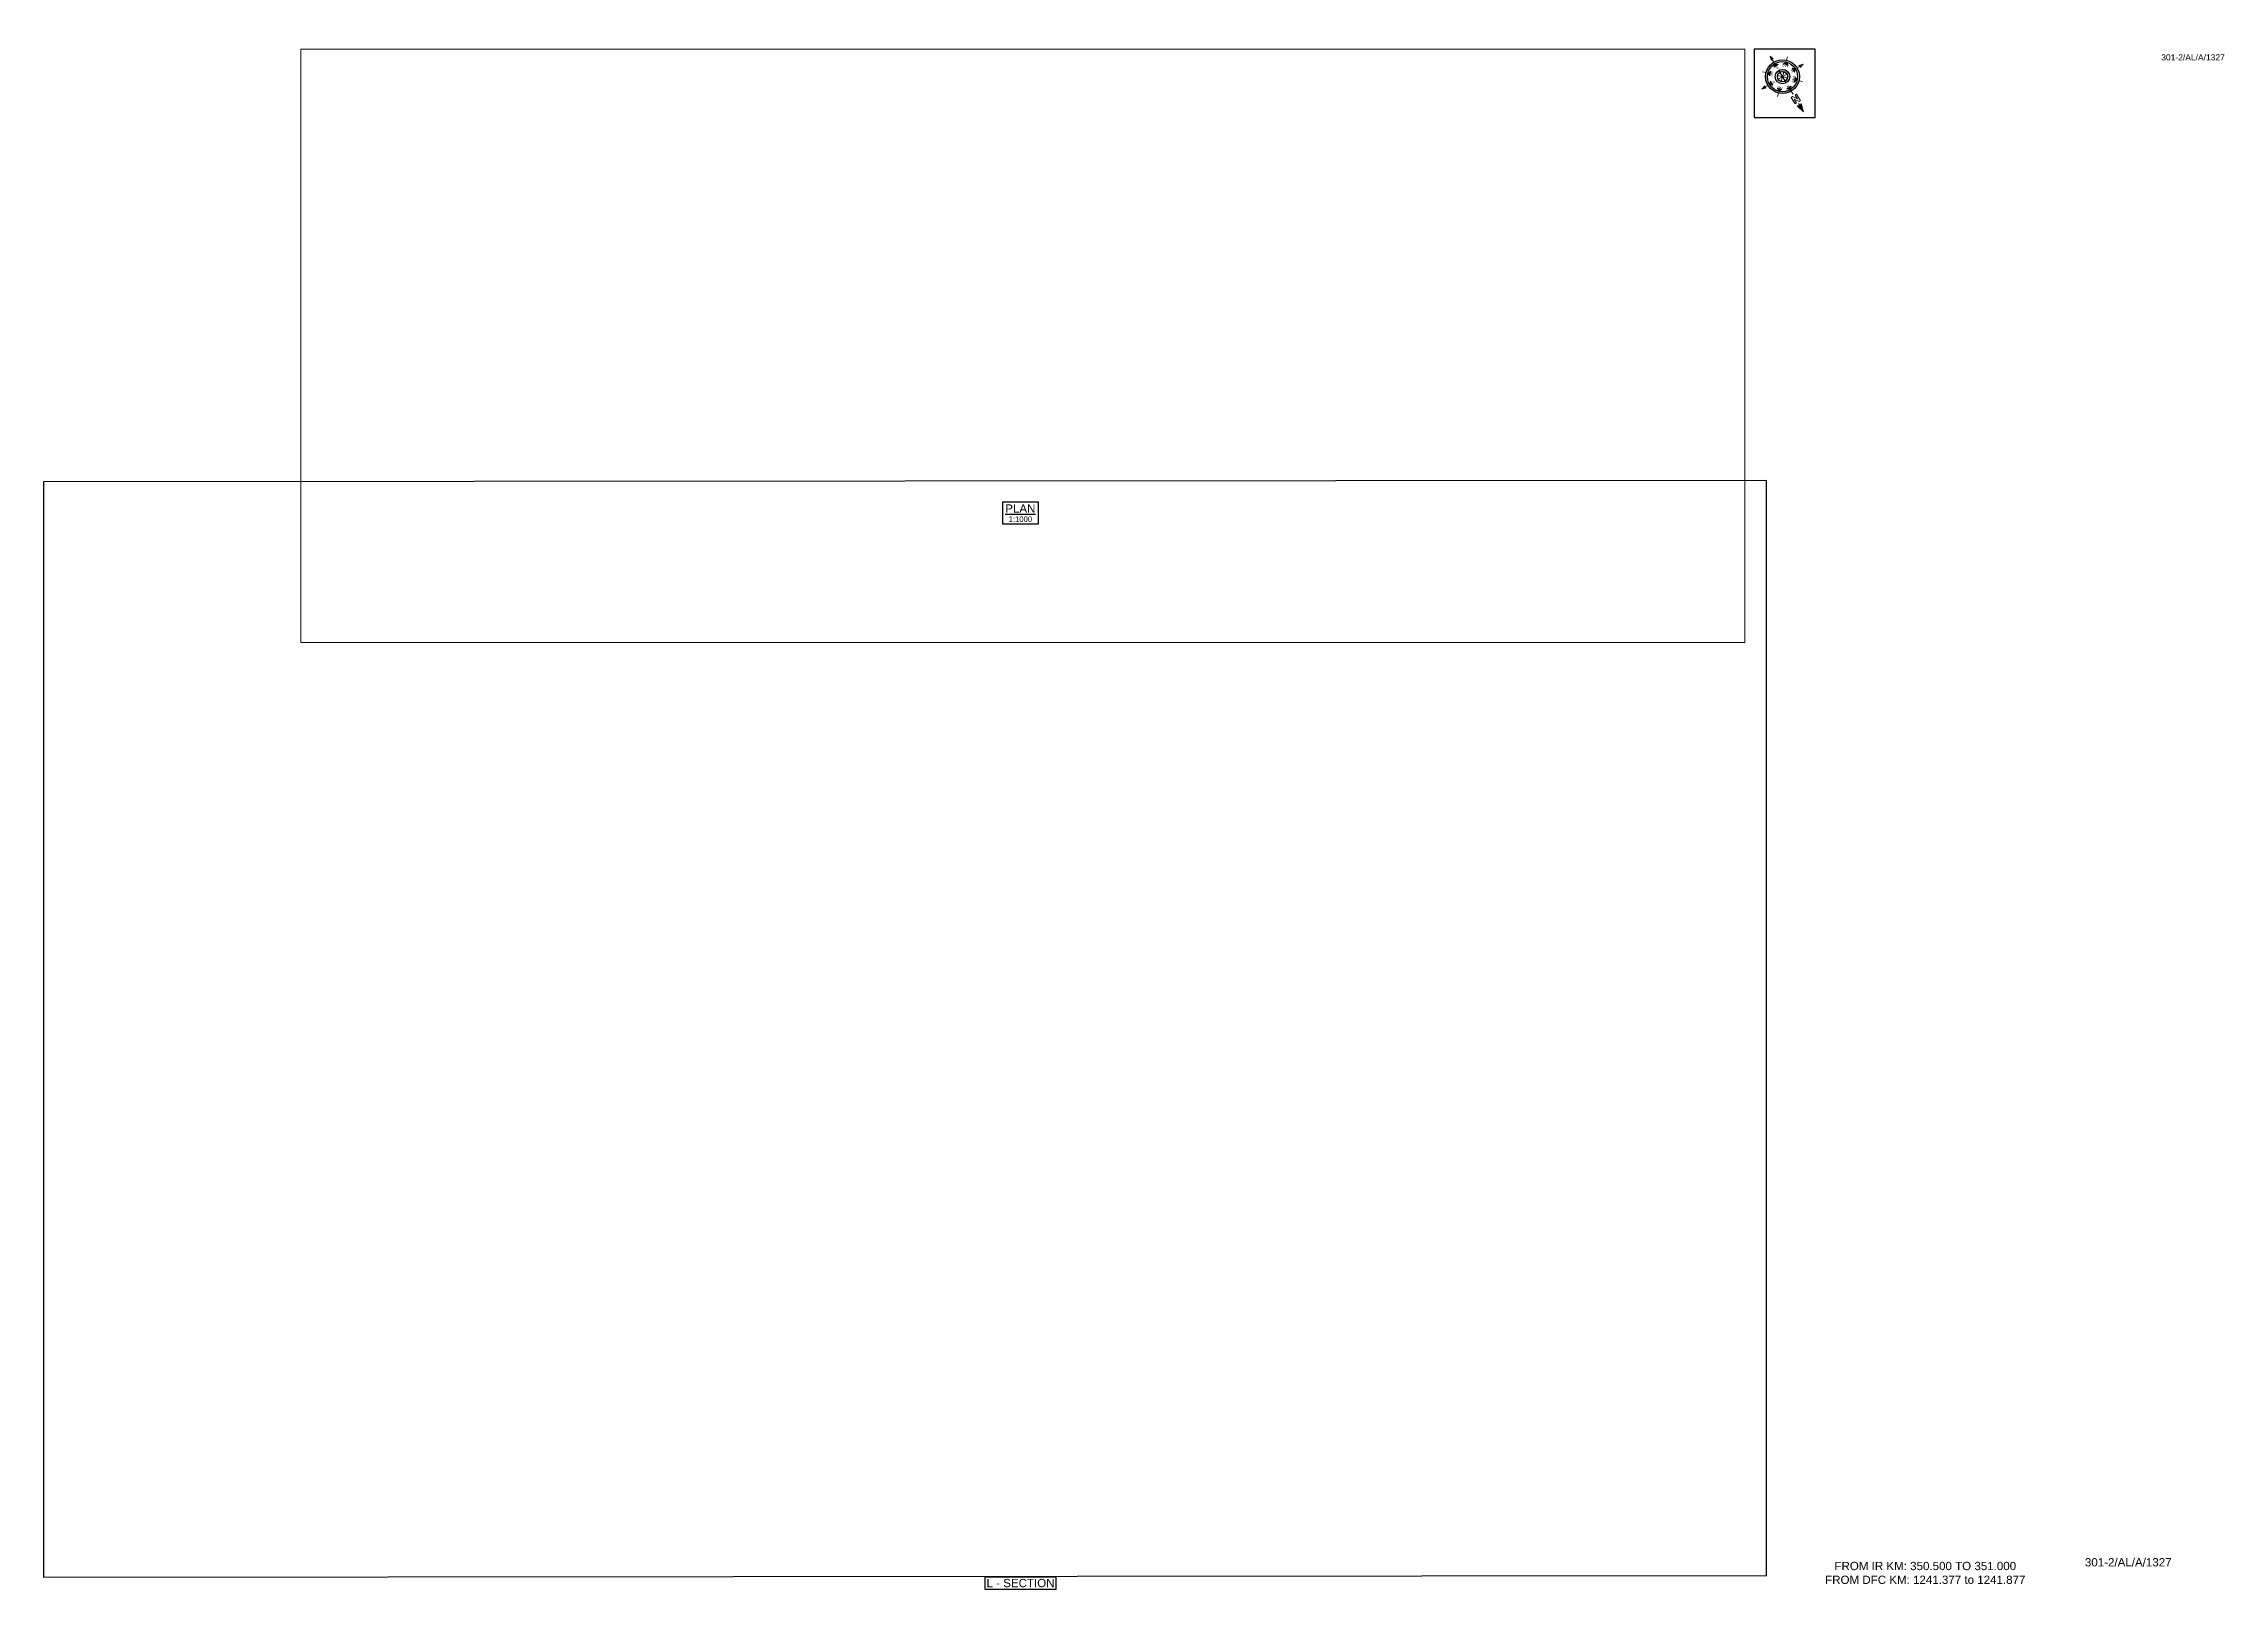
# Paper-space layout '1227' of a CAD drawing. Header units: metres. Extents: x 33 to 825, y 20 to 581.
import ezdxf
from ezdxf.enums import TextEntityAlignment as Align

# ---------------------------------------------------------------- set-up
doc = ezdxf.new("R2010")
doc.units = ezdxf.units.M
doc.header["$MEASUREMENT"] = 0
doc.layers.get('Defpoints').update_dxf_attribs({"color": 5})
doc.layers.add('title', color=7, linetype='Continuous')
doc.styles.get("Standard").update_dxf_attribs({"font": 'arial.ttf'})
doc.styles.add('Style-Arial', font='arial.ttf')

# ---------------------------------------------------------------- blocks, each defined once
blk = doc.blocks.new('N')
for points in [[(0, 8.41), (-0.49, 6.68), (0, 6.93)], [(0.49, 6.68), (0, 6.93), (0, 8.41)], [(-4.93, 0), (-4.07, 0.25), (-4.19, 0)], [(-4.07, -0.25), (-4.19, 0), (-4.93, 0)], [(-3.08, 0), (-2.59, 0.49), (-2.59, -0.49)], [(-2.18, 2.18), (-1.48, 2.18), (-2.18, 1.48)], [(0, 3.08), (0.49, 2.59), (-0.49, 2.59)], [(2.18, 2.18), (2.18, 1.48), (1.48, 2.18)], [(3.08, 0), (2.59, -0.49), (2.59, 0.49)], [(4.07, 0.25), (4.19, 0), (4.93, 0)], [(4.93, 0), (4.07, -0.25), (4.19, 0)], [(-2.18, -2.18), (-2.18, -1.48), (-1.48, -2.18)], [(0, -3.08), (-0.49, -2.59), (0.49, -2.59)], [(0, -4.93), (-0.25, -4.07), (0, -4.19)], [(0.25, -4.07), (0, -4.19), (0, -4.93)], [(2.18, -2.18), (1.48, -2.18), (2.18, -1.48)]]:
    blk.add_hatch(color=7).paths.add_polyline_path(points, flags=0)
h = blk.add_hatch(color=7)
h.paths.add_polyline_path([(0, -3.08), (0, -3.46, 1), (0, 3.46), (0, 3.08, -1)])
h.paths.add_polyline_path([(0, 1.05), (0, 1.48, 1), (0, -1.48), (0, -1.05, -1)])
at = {"color": 7, "linetype": 'ByBlock', "lineweight": 13}
for p, q in [((-0.61, 4.57), (-0.61, 6.12)), ((-0.61, 6.12), (-0.3, 6.12)), ((-0.3, 6.12), (0.32, 5.19)), ((0.32, 4.57), (-0.3, 5.5)), ((-0.3, 5.5), (-0.3, 4.57)), ((0.32, 5.19), (0.32, 6.12)), ((0.32, 6.12), (0.64, 6.12)), ((0.64, 6.12), (0.64, 4.57))]:
    blk.add_line(p, q, dxfattribs=at)
at = {"color": 7, "lineweight": 13}
for p, q in [((0, 6.41), (0, 7.28)), ((-3.46, 0), (-4.19, 0)), ((-2.45, 2.45), (-2.97, 2.97)), ((1.05, 0), (-1.05, 0)), ((-1.05, 0), (1.05, 0)), ((-0.74, 0.74), (0.74, -0.74)), ((0.74, 0.74), (-0.74, -0.74)), ((0.74, -0.74), (-0.74, 0.74)), ((-0.74, -0.74), (0.74, 0.74)), ((0, 3.46), (0, 4.19)), ((0, 3.46), (0, 3.08)), ((0, 1.05), (0, 1.48)), ((0, 1.05), (0, -1.05)), ((0, -1.05), (0, 1.05)), ((2.45, 2.45), (2.97, 2.97)), ((3.46, 0), (4.19, 0)), ((-2.45, -2.45), (-2.97, -2.97)), ((0, -1.05), (0, -1.48)), ((0, -3.46), (0, -3.08)), ((0, -3.46), (0, -4.19)), ((2.45, -2.45), (2.97, -2.97))]:
    blk.add_line(p, q, dxfattribs=at)
at = {"color": 7, "linetype": 'ByBlock', "lineweight": 13}
for points in [[(-0.3, 4.57), (-0.61, 4.57)], [(0.32, 4.57), (0.64, 4.57)]]:
    blk.add_lwpolyline(points, dxfattribs=at)
at = {"color": 7, "lineweight": 13}
for points in [[(0, 8.41), (-0.49, 6.68), (0, 6.93), (0, 6.93)], [(0.49, 6.68), (0, 6.93), (0, 8.41), (0, 8.41)], [(-4.93, 0), (-4.07, 0.25), (-4.19, 0), (-4.19, 0)], [(-4.07, -0.25), (-4.19, 0), (-4.93, 0), (-4.93, 0)], [(-3.08, 0), (-2.59, 0.49), (-2.59, -0.49), (-2.59, -0.49)], [(-2.18, 2.18), (-1.48, 2.18), (-2.18, 1.48), (-2.18, 1.48)], [(0, 3.08), (0.49, 2.59), (-0.49, 2.59), (-0.49, 2.59)], [(2.18, 2.18), (2.18, 1.48), (1.48, 2.18), (1.48, 2.18)], [(3.08, 0), (2.59, -0.49), (2.59, 0.49), (2.59, 0.49)], [(4.07, 0.25), (4.19, 0), (4.93, 0), (4.93, 0)], [(4.93, 0), (4.07, -0.25), (4.19, 0), (4.19, 0)], [(-2.18, -2.18), (-2.18, -1.48), (-1.48, -2.18), (-1.48, -2.18)], [(0, -3.08), (-0.49, -2.59), (0.49, -2.59), (0.49, -2.59)], [(0, -4.93), (-0.25, -4.07), (0, -4.19), (0, -4.19)], [(0.25, -4.07), (0, -4.19), (0, -4.93), (0, -4.93)], [(2.18, -2.18), (1.48, -2.18), (2.18, -1.48), (2.18, -1.48)]]:
    blk.add_lwpolyline(points, close=True, dxfattribs=at)
at = {"color": 7}
for radius in [3.46, 3.08, 1.48, 1.05]:
    blk.add_circle((0, 0), radius, dxfattribs=at)
for s, rotation, p in [('W', 90, (-2.1, 0)), ('NW', 45, (-1.48, 1.48)), ('NE', 315, (1.48, 1.48)), ('E', 270, (1.97, 0)), ('SW', 135, (-1.48, -1.48)), ('SE', 225, (1.48, -1.48))]:
    blk.add_text(s, height=0.6, rotation=rotation, dxfattribs=at).set_placement(p, align=Align.CENTER)
for s, p in [('N', (0, 2.1)), ('S', (0, -2.47))]:
    blk.add_text(s, height=0.6, dxfattribs=at).set_placement(p, align=Align.CENTER)

psp = doc.layouts.new('1227')

# ---------------------------------------------------------------- linework, layer by layer
psp.add_lwpolyline([(374.97, 20.02), (374.97, 24.62), (400.5, 24.62), (400.5, 20.02)], close=True)
at = {"layer": 'Defpoints'}
psp.add_lwpolyline([(33.3, 24.5), (658.45, 25), (658.45, 422.41), (33.3, 421.92)], close=True, dxfattribs=at)
at = {"layer": 'title', "color": 7, "linetype": 'Continuous', "lineweight": -3}
psp.add_lwpolyline([(381.29, 414.71), (394.18, 414.71), (394.18, 406.55), (381.29, 406.55)], close=True, dxfattribs=at)

# ---------------------------------------------------------------- texts
at = {"style": 'Style-Arial'}
for height, p in [(2.2, (801.62, 574.91)), (3, (773.92, 28.36))]:
    psp.add_text('301-2/AL/A/1327', height=height, dxfattribs=at).set_placement(p)
at = {"insert": (663.59, 30.01), "char_height": 3, "attachment_point": 1, "style": 'Style-Arial'}
psp.add_mtext_dynamic_manual_height_columns('\\pxqc;FROM IR KM: 350.500 TO 351.000\\P{\\C1;FROM DFC KM: 1241.377 to 1241.877}', width=104.8357, gutter_width=17.5, heights=[0], dxfattribs=at)
at = {"layer": 'title', "color": 7, "linetype": 'Continuous', "lineweight": -3, "style": 'Style-Arial'}
for s, height, p in [('%%UPLAN', 3, (387.68, 412.27)), ('1:1000', 2, (387.68, 408.4))]:
    psp.add_text(s, height=height, dxfattribs=at).set_placement(p, align=Align.MIDDLE)
at = {"layer": 'title', "style": 'Style-Arial'}
psp.add_text('L - SECTION', height=3, rotation=0.00006, dxfattribs=at).set_placement((387.75, 22.32), align=Align.MIDDLE_CENTER)

# ---------------------------------------------------------------- viewports
at = {"layer": 'Defpoints'}
vp = psp.add_viewport(center=(345.88, 223.46), size=(625.15, 397.9103), view_center_point=(19204.95, -5040.46), view_height=397.9103, status=3, dxfattribs=at)
vp.dxf.flags = 0x10000  # cut along an outline
vp.dxf.clipping_boundary_handle = psp.add_lwpolyline([(33.3, 24.5), (658.45, 25), (658.45, 422.41), (33.3, 421.92)], format="xyb", close=True, dxfattribs={"invisible": 1}).dxf.handle

# ---------------------------------------------------------------- wipeouts: each hides what was drawn before it
psp.add_wipeout([(653.96, 579), (676, 579), (676, 554.19), (653.96, 554.19)])

# ---------------------------------------------------------------- next in the draw order: linework, layer by layer
psp.add_lwpolyline([(676, 579), (653.96, 579), (653.96, 554.19), (676, 554.19)], close=True)

# ---------------------------------------------------------------- next in the draw order: block references
at = {"xscale": 1.771541522973351, "yscale": 1.771541522973351, "zscale": 1.771541522973351, "rotation": 210.9426885564493}
psp.add_blockref('N', (664.2, 569), dxfattribs=at)

# ---------------------------------------------------------------- next in the draw order: viewports
at = {"layer": 'Defpoints', "view_twist_angle": 210.94268856}
psp.add_viewport(center=(388.56, 471.34), size=(523.85, 215.3137), view_center_point=(1235473.07, -3231709.82), view_height=215.3137, dxfattribs=at)

doc.saveas('drawing.dxf')
